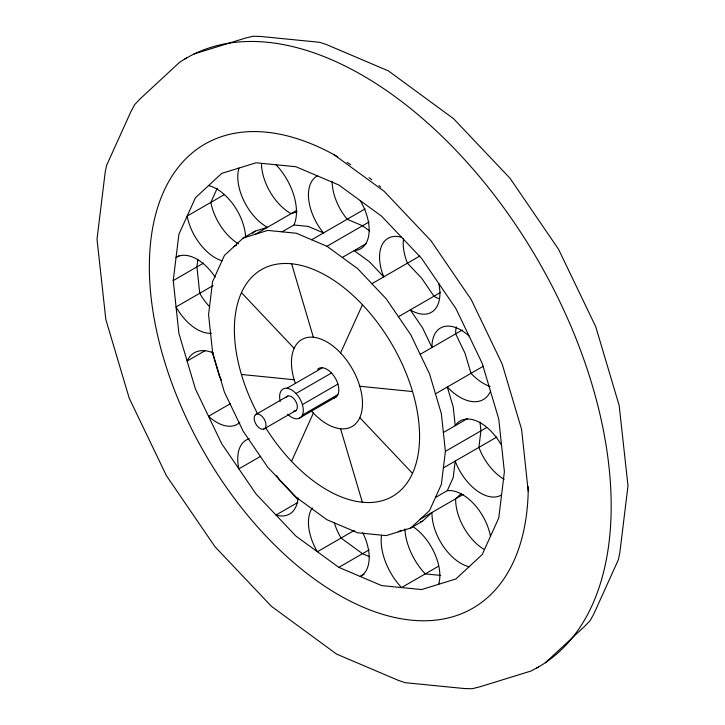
<?xml version="1.0" encoding="UTF-8"?>
<svg xmlns="http://www.w3.org/2000/svg" width="725" height="725" viewBox="0 0 725 725"><rect width="100%" height="100%" fill="white"/><g stroke="black" fill="none" stroke-linecap="round" stroke-linejoin="round"><path stroke-width="1.09" d="M173.239 280.575L178.885 234.347L195.424 197.789L221.732 173.384L256.025 162.799L295.963 166.75L338.82 184.984L381.667 216.24L421.606 258.39L455.898 308.578L482.207 363.361L498.755 419.023L504.392 471.767L498.755 517.994L482.207 554.553L455.898 578.967L421.606 589.552L381.667 585.592L338.82 567.367L295.963 536.11L256.025 493.952L221.732 443.772L195.424 388.981L178.885 333.319L173.239 280.575L203.553 263.075M197.862 259.197L196.919 266.909L199.747 293.272A41.008 23.68 60 0 0 209.661 306.802M243.247 237.981L267.77 230.414L296.326 233.242L326.975 246.273L357.624 268.631L386.18 298.782L410.703 334.669L429.526 373.846L441.353 413.658L445.395 451.376L441.353 484.436L429.526 510.581L410.703 528.036L386.18 535.612L357.624 532.775L326.975 519.743L296.326 497.395L267.77 467.244L243.247 431.357L224.424 392.171L212.597 352.359L208.564 314.641L212.597 281.581L224.424 255.436L243.247 237.981L255.082 231.148L267.407 227.342A41.008 23.68 60 0 1 238.942 168.073M241.452 292.655L294.151 348.362M412.498 473.362L359.799 417.654M217.264 188.183L210.839 202.393A41.008 23.68 60 0 0 238.489 243.872M257.438 413.458A130.944 75.599 60 0 1 273.823 264.779A130.944 75.599 60 0 1 408.157 378.45A130.944 75.599 60 0 1 362.355 502.244A130.872 75.554 60 0 1 291.541 461.327L313.381 413.06M340.569 352.957L362.464 304.745M435.444 497.513L447.28 490.671L453.197 477.603L455.218 461.073A41.008 23.68 60 0 0 501.573 494.885M252.735 233.323L255.082 231.148M410.703 528.036L422.548 521.202L431.955 512.475A41.008 23.68 60 0 0 469.057 566.76M461.127 493.707L455.644 498.8A41.008 23.68 60 0 0 483.783 549.233M545.318 662.804L584.821 626.173L590.295 620.446L594.047 613.468L618.407 559.627L619.83 552.686L627.995 485.804L619.159 405.474L595.769 326.767L558.567 249.3L510.074 178.341L453.614 118.737L388.455 70.923L326.458 44.551L319.743 42.313L260.928 36.486L253.016 36.25L245.313 38.126L193.838 54.022M186.66 57.937L179.682 62.196L140.179 98.827L134.705 104.554L130.953 111.532L106.593 165.373L105.17 172.314L97.005 239.196L105.841 319.526L129.231 398.233L166.433 475.7L214.926 546.659L271.386 606.263L336.545 654.077L398.542 680.449L405.257 682.687L464.073 688.514L471.984 688.75L479.687 686.874L531.162 670.978L538.34 667.063M224.097 194.744L187.15 216.068A41.008 23.68 60 0 0 221.995 260.801M178.903 255.825L176.057 257.466A41.008 23.68 60 0 1 215.189 277.14M233.831 246.708L236.568 245.132M255.562 234.175L296.77 210.386M282.116 231.828L293.96 224.995L308.17 226.399L323.495 232.924A41.008 23.68 60 0 1 317.387 175.867M213.005 285.623L176.057 306.947A41.008 23.68 60 0 0 211.446 333.246M311.65 239.757L365.173 208.854M326.975 246.273L369.134 221.941M342.3 257.457L366.46 243.509M205.121 350.664L187.123 361.059A46.763 26.997 60 0 1 213.358 352.957M371.907 283.702L419.739 256.079M230.323 403.707L208.537 416.286A41.008 23.68 60 0 0 239.848 422.285M398.442 316.725L440.601 292.383M286.919 388.274L322.444 367.765M255.372 414.763L287.843 396.013M295.981 393.503L331.506 372.994M302.388 404.604L337.913 384.096M263.673 429.146A8.374 4.83 60 0 0 262.341 416.63A8.374 4.83 60 0 0 254.203 419.141A8.374 4.83 60 0 0 263.673 429.146L296.144 410.395M302.388 415.072L337.913 394.563M298.664 418.533L336.373 396.756M420.165 354.353L462.314 330.011M260.674 456.279L238.878 468.867A41.008 23.68 60 0 1 249.346 438.743M435.471 393.847L483.312 366.225M297.785 502.452L275.998 515.031A41.008 23.68 60 0 0 297.993 497.894M443.374 432.517L467.525 418.57M445.395 451.376L486.602 427.587M443.374 467.906L496.897 437.003M354.335 530.41L317.387 551.734A41.008 23.68 60 0 1 312.312 507.944M398.388 531.842L401.124 530.265M420.119 519.308L463.221 494.423M338.82 567.367L369.134 549.867M364.032 574.291L360.243 576.475A41.008 23.68 60 0 0 362.772 532.757M438.516 566.234L401.568 587.567A46.763 26.997 60 0 1 381.441 535.684M297.187 211.782L291.087 213.667A41.008 23.68 60 0 1 261.48 164.077M420.5 521.837L422.548 521.202M440.691 575.423L425.258 573.892A46.763 26.997 60 0 1 404.885 528.86M359.799 386.262L412.543 391.554M241.407 374.462L294.151 379.755M369.641 556.728L362.5 553.692L341.076 538.068A41.008 23.68 60 0 1 334.316 522.716M333.781 154.552L384.114 191.264L431.003 240.763L471.277 299.697L502.18 364.041L521.601 429.399L528.226 491.342M369.714 231.021L362.5 225.765L347.175 219.249A41.008 23.68 60 0 1 332.141 181.404M291.541 461.327L291.486 461.272A130.944 75.599 60 0 1 265.758 427.877M298.147 499.733L279.714 480.276L276.533 475.636M221.533 380.362L219.104 375.305L212.072 351.643M291.595 263.782L313.381 337.261M340.569 428.756L362.355 502.244M479.968 421.995L480.911 430.868L478.899 447.397A41.008 23.68 60 0 0 504.147 479.343M184.775 59.051A351.67 203.036 60 0 1 538.34 260.982A351.67 203.036 60 0 1 536.428 668.142M528.28 486.738A267.942 154.697 60 0 1 338.475 594.754A267.942 154.697 60 0 1 149.35 267.181A267.942 154.697 60 0 1 337.796 156.808M347.03 162.346A267.942 154.697 60 0 1 350.701 164.684M369.034 177.643A267.942 154.697 60 0 1 371.762 179.746M378.976 185.555A267.942 154.697 60 0 1 380.77 187.05M403.526 238.815A41.008 23.68 60 0 0 407.432 263.193L421.705 278.264L433.967 296.208A41.008 23.68 60 0 0 438.489 298.528M276.062 164.783A46.763 26.997 60 0 1 293.96 224.995M490.1 386.534A46.763 26.997 60 0 1 470.996 373.339L465.051 353.338L455.69 333.835A41.008 23.68 60 0 1 456.243 326.875M490.508 391.292A46.763 26.997 60 0 1 447.307 387.014L453.197 406.825L455.218 425.684A41.008 23.68 60 0 1 501.573 445.395M469.102 336.065A41.008 23.68 60 0 0 432 347.511L422.548 327.827L410.287 309.883A41.008 23.68 60 0 0 438.752 283.484M360.243 200.608A41.008 23.68 60 0 1 354.144 250.614L369.469 261.788L383.743 276.868A41.008 23.68 60 0 1 401.641 237.32M208.583 185.591A41.008 23.68 60 0 1 245.657 237.773M447.28 490.671A41.008 23.68 60 0 1 490.481 536.273M412.951 526.658A41.008 23.68 60 0 1 438.697 584.278M295.111 382.746A50.242 29.009 60 0 1 321.574 339.345A50.242 29.009 60 0 1 362.083 409.516A50.242 29.009 60 0 1 311.27 410.74M317.577 369.261A16.747 9.67 60 0 1 335.349 378.178A16.747 9.67 60 0 1 334.18 398.016M285.985 397.744A8.374 4.83 60 0 1 295.637 401.106A8.374 4.83 60 0 1 293.716 411.147M280.24 401.442A16.747 9.67 60 0 1 290.163 389.18A16.747 9.67 60 0 1 303.222 411.809A16.747 9.67 60 0 1 287.644 414.265"/></g></svg>
